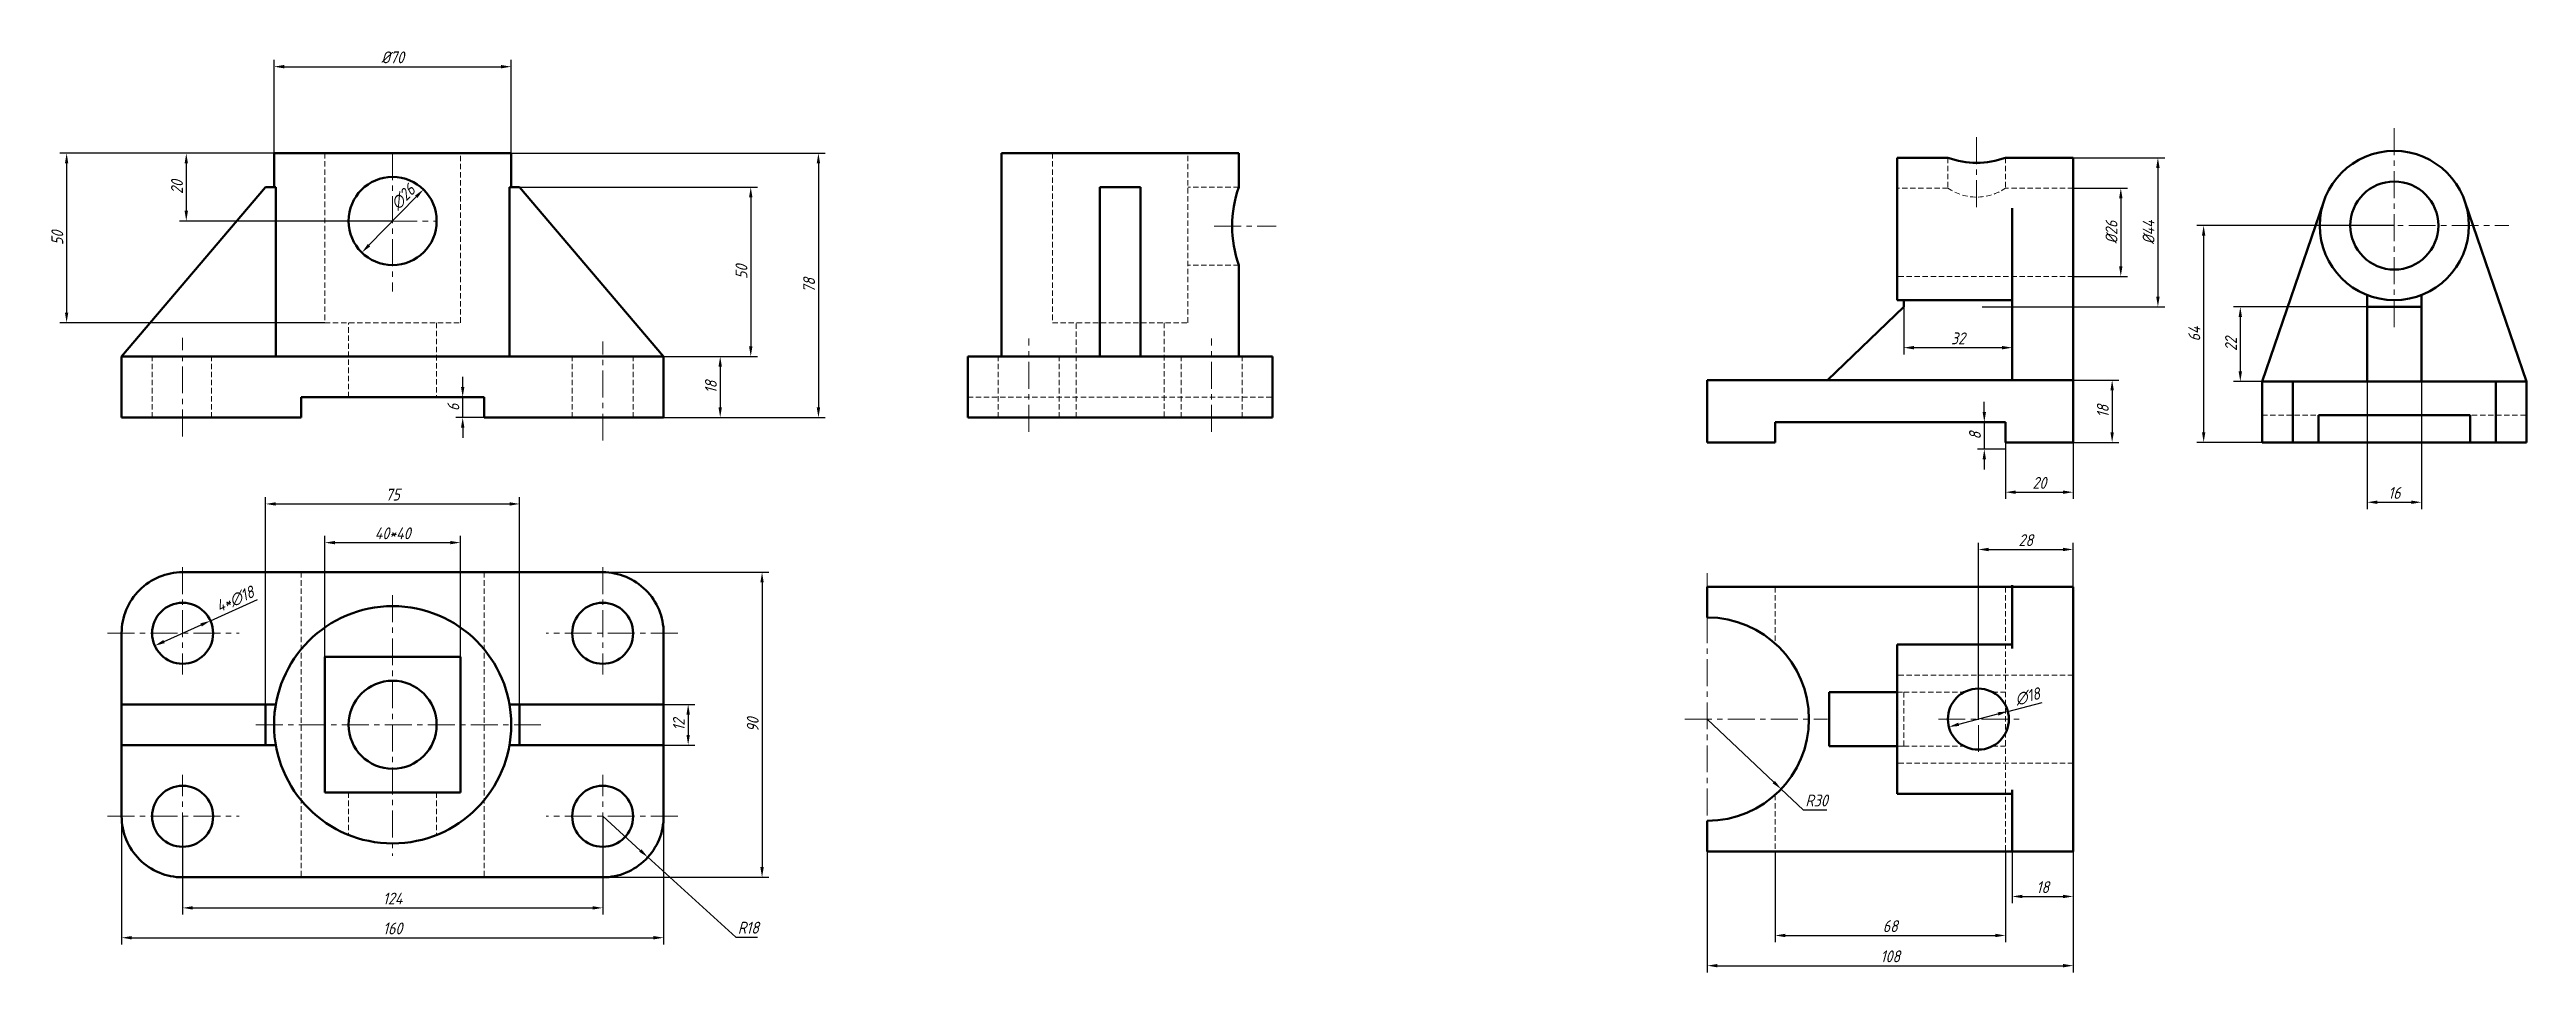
# Model space of a CAD drawing. Header units: millimetres. Extents: x 37 to 768, y 15 to 288.
import ezdxf

# ---------------------------------------------------------------- set-up
doc = ezdxf.new("R2010")
doc.units = ezdxf.units.MM
doc.header["$LTSCALE"] = 0.5
doc.linetypes.add('CENTER', pattern=[50.8, 31.75, -6.35, 6.35, -6.35])
doc.linetypes.add('HIDDEN', pattern=[9.525, 6.35, -3.175])
doc.layers.add('尺寸', color=2, linetype='Continuous')
for name, color, linetype, lineweight in [('粗实线', 7, 'Continuous', 50), ('细点画线', 1, 'CENTER', 20), ('细虚线', 2, 'HIDDEN', 20)]:
    doc.layers.add(name, color=color, linetype=linetype, lineweight=lineweight)
doc.styles.add('工程字', font='gbeitc.shx', dxfattribs={"bigfont": 'gbcbig.shx'})
doc.dimstyles.new('GB', dxfattribs={"dimtxt": 3.5, "dimasz": 3, "dimexe": 2, "dimexo": 0, "dimgap": 1, "dimtad": 1, "dimdec": 0, "dimtxsty": '工程字', "dimcen": 2.5, "dimclrd": 256, "dimclre": 256, "dimclrt": 256, "dimadec": 0, "dimazin": 0, "dimtfac": 1, "dimtdec": 0, "dimtmove": 0, "dimatfit": 3, "dimfxl": 1, "dimarcsym": 0})
doc.dimstyles.new('GB$3', dxfattribs={"dimtxt": 3.5, "dimasz": 3, "dimexe": 2, "dimexo": 0, "dimgap": 1, "dimtad": 1, "dimdec": 0, "dimtxsty": '工程字', "dimcen": 2.5, "dimclrd": 256, "dimclre": 256, "dimclrt": 256, "dimadec": 0, "dimazin": 0, "dimtfac": 1, "dimtdec": 0, "dimtmove": 0, "dimatfit": 2, "dimfxl": 1, "dimarcsym": 0})
doc.dimstyles.new('GB$4', dxfattribs={"dimtxt": 3.5, "dimasz": 3, "dimexe": 2, "dimexo": 0, "dimgap": 1, "dimtad": 1, "dimtoh": 1, "dimdec": 0, "dimtxsty": '工程字', "dimcen": 2.5, "dimclrd": 256, "dimclre": 256, "dimclrt": 256, "dimadec": 0, "dimazin": 0, "dimtfac": 1, "dimtdec": 0, "dimtmove": 0, "dimatfit": 2, "dimfxl": 1, "dimarcsym": 0})

# ---------------------------------------------------------------- blocks, each defined once
blk = doc.blocks.new('*D1')
at = {"layer": 'Defpoints', "color": 0, "ltscale": 0.5, "transparency": 16777216}
for p in [(58.36, 68.92), (218.36, 68.92), (218.36, 25.55)]:
    blk.add_point(p, dxfattribs=at)
at = {"layer": '尺寸', "lineweight": -2, "ltscale": 0.5, "transparency": 16777216}
for p, q in [((58.36, 68.92), (58.36, 23.55)), ((218.36, 68.92), (218.36, 23.55)), ((61.36, 25.55), (215.36, 25.55))]:
    blk.add_line(p, q, dxfattribs=at)
at = {"layer": '尺寸', "ltscale": 0.5, "transparency": 16777216}
for points in [[(61.36, 26.05), (61.36, 25.05), (58.36, 25.55)], [(215.36, 26.05), (215.36, 25.05), (218.36, 25.55)]]:
    blk.add_solid(points, dxfattribs=at)
at = {"layer": '尺寸', "ltscale": 0.5, "transparency": 16777216, "insert": (138.36, 28.3), "char_height": 3.5, "attachment_point": 5, "style": '工程字'}
blk.add_mtext('160', dxfattribs=at)
blk = doc.blocks.new('*D2')
at = {"layer": 'Defpoints', "color": 0, "ltscale": 0.5, "transparency": 16777216}
for p in [(200.36, 133.38), (200.36, 43.38), (247.41, 43.38)]:
    blk.add_point(p, dxfattribs=at)
at = {"layer": '尺寸', "lineweight": -2, "ltscale": 0.5, "transparency": 16777216}
for p, q in [((200.36, 133.38), (249.41, 133.38)), ((247.41, 130.38), (247.41, 46.38)), ((200.36, 43.38), (249.41, 43.38))]:
    blk.add_line(p, q, dxfattribs=at)
at = {"layer": '尺寸', "ltscale": 0.5, "transparency": 16777216}
for points in [[(246.91, 130.38), (247.91, 130.38), (247.41, 133.38)], [(246.91, 46.38), (247.91, 46.38), (247.41, 43.38)]]:
    blk.add_solid(points, dxfattribs=at)
at = {"layer": '尺寸', "ltscale": 0.5, "transparency": 16777216, "insert": (244.66, 88.38), "char_height": 3.5, "attachment_point": 5, "rotation": 90, "style": '工程字'}
blk.add_mtext('90', dxfattribs=at)
blk = doc.blocks.new('*D3')
at = {"layer": 'Defpoints', "color": 0, "ltscale": 0.5, "transparency": 16777216}
for p in [(84.57, 119.07), (68.15, 111.69)]:
    blk.add_point(p, dxfattribs=at)
at = {"layer": '尺寸', "lineweight": -2, "ltscale": 0.5, "transparency": 16777216}
for p, q in [((84.57, 119.07), (98.45, 125.31)), ((70.89, 112.92), (81.83, 117.84))]:
    blk.add_line(p, q, dxfattribs=at)
at = {"layer": '尺寸', "ltscale": 0.5, "transparency": 16777216}
for points in [[(81.63, 118.3), (82.04, 117.38), (84.57, 119.07)], [(70.68, 113.38), (71.09, 112.46), (68.15, 111.69)]]:
    blk.add_solid(points, dxfattribs=at)
at = {"layer": '尺寸', "ltscale": 0.5, "transparency": 16777216, "insert": (91.85, 125.36), "char_height": 3.5, "attachment_point": 5, "rotation": 24.20497, "style": '工程字'}
blk.add_mtext('4*∅18', dxfattribs=at)
blk = doc.blocks.new('*D4')
at = {"layer": 'Defpoints', "color": 0, "ltscale": 0.5, "transparency": 16777216}
for p in [(76.36, 61.38), (200.36, 61.38), (200.36, 34.36)]:
    blk.add_point(p, dxfattribs=at)
at = {"layer": '尺寸', "lineweight": -2, "ltscale": 0.5, "transparency": 16777216}
for p, q in [((76.36, 61.38), (76.36, 32.36)), ((200.36, 61.38), (200.36, 32.36)), ((79.36, 34.36), (197.36, 34.36))]:
    blk.add_line(p, q, dxfattribs=at)
at = {"layer": '尺寸', "ltscale": 0.5, "transparency": 16777216}
for points in [[(79.36, 34.86), (79.36, 33.86), (76.36, 34.36)], [(197.36, 34.86), (197.36, 33.86), (200.36, 34.36)]]:
    blk.add_solid(points, dxfattribs=at)
at = {"layer": '尺寸', "ltscale": 0.5, "transparency": 16777216, "insert": (138.36, 37.11), "char_height": 3.5, "attachment_point": 5, "style": '工程字'}
blk.add_mtext('124', dxfattribs=at)
blk = doc.blocks.new('*D5')
at = {"layer": 'Defpoints', "color": 0, "ltscale": 0.5, "transparency": 16777216}
for p in [(173.36, 282.54), (103.36, 252.01), (173.36, 252.01)]:
    blk.add_point(p, dxfattribs=at)
at = {"layer": '尺寸', "lineweight": -2, "ltscale": 0.5, "transparency": 16777216}
for p, q in [((103.36, 252.01), (103.36, 284.54)), ((106.36, 282.54), (170.36, 282.54)), ((173.36, 252.01), (173.36, 284.54))]:
    blk.add_line(p, q, dxfattribs=at)
at = {"layer": '尺寸', "ltscale": 0.5, "transparency": 16777216}
for points in [[(106.36, 283.04), (106.36, 282.04), (103.36, 282.54)], [(170.36, 283.04), (170.36, 282.04), (173.36, 282.54)]]:
    blk.add_solid(points, dxfattribs=at)
at = {"layer": '尺寸', "ltscale": 0.5, "transparency": 16777216, "insert": (138.36, 285.29), "char_height": 3.5, "attachment_point": 5, "style": '工程字'}
blk.add_mtext('%%C70', dxfattribs=at)
blk = doc.blocks.new('*D6')
at = {"layer": 'Defpoints', "color": 0, "ltscale": 0.5, "transparency": 16777216}
for p in [(147.44, 246.31), (129.28, 227.71)]:
    blk.add_point(p, dxfattribs=at)
at = {"layer": '尺寸', "lineweight": -2, "ltscale": 0.5, "transparency": 16777216}
blk.add_line((131.38, 229.85), (145.35, 244.17), dxfattribs=at)
at = {"layer": '尺寸', "ltscale": 0.5, "transparency": 16777216}
for points in [[(144.99, 244.52), (145.7, 243.82), (147.44, 246.31)], [(131.02, 230.2), (131.74, 229.5), (129.28, 227.71)]]:
    blk.add_solid(points, dxfattribs=at)
at = {"layer": '尺寸', "ltscale": 0.5, "transparency": 16777216, "insert": (141.42, 244.08), "char_height": 3.5, "attachment_point": 5, "rotation": 45.69721, "style": '工程字'}
blk.add_mtext('∅26', dxfattribs=at)
blk = doc.blocks.new('*D7')
at = {"layer": 'Defpoints', "color": 0, "ltscale": 0.5, "transparency": 16777216}
for p in [(158.36, 142.12), (118.36, 108.38), (158.36, 108.38)]:
    blk.add_point(p, dxfattribs=at)
at = {"layer": '尺寸', "lineweight": -2, "ltscale": 0.5, "transparency": 16777216}
for p, q in [((118.36, 108.38), (118.36, 144.12)), ((121.36, 142.12), (155.36, 142.12)), ((158.36, 108.38), (158.36, 144.12))]:
    blk.add_line(p, q, dxfattribs=at)
at = {"layer": '尺寸', "ltscale": 0.5, "transparency": 16777216}
for points in [[(121.36, 142.62), (121.36, 141.62), (118.36, 142.12)], [(155.36, 142.62), (155.36, 141.62), (158.36, 142.12)]]:
    blk.add_solid(points, dxfattribs=at)
at = {"layer": '尺寸', "ltscale": 0.5, "transparency": 16777216, "insert": (138.36, 144.87), "char_height": 3.5, "attachment_point": 5, "style": '工程字'}
blk.add_mtext('40*40', dxfattribs=at)
blk = doc.blocks.new('*D8')
at = {"layer": 'Defpoints', "color": 0, "ltscale": 0.5, "transparency": 16777216}
for p in [(200.36, 61.38), (213.69, 49.29)]:
    blk.add_point(p, dxfattribs=at)
at = {"layer": '尺寸', "lineweight": -2, "ltscale": 0.5, "transparency": 16777216}
for p, q in [((200.36, 61.38), (211.47, 51.3)), ((213.69, 49.29), (239.63, 25.76)), ((239.63, 25.76), (246.1, 25.76))]:
    blk.add_line(p, q, dxfattribs=at)
at = {"layer": '尺寸', "ltscale": 0.5, "transparency": 16777216}
blk.add_solid([(211.81, 51.67), (211.14, 50.93), (213.69, 49.29)], dxfattribs=at)
at = {"layer": '尺寸', "ltscale": 0.5, "transparency": 16777216, "insert": (243.37, 28.51), "char_height": 3.5, "attachment_point": 5, "style": '工程字'}
blk.add_mtext('R18', dxfattribs=at)
blk = doc.blocks.new('*D9')
at = {"layer": 'Defpoints', "color": 0, "ltscale": 0.5, "transparency": 16777216}
for p in [(159.04, 185.01), (165.36, 185.01), (165.36, 179.01)]:
    blk.add_point(p, dxfattribs=at)
at = {"layer": '尺寸', "lineweight": -2, "ltscale": 0.5, "transparency": 16777216}
for p, q in [((159.04, 188.01), (159.04, 191.01)), ((165.36, 185.01), (157.04, 185.01)), ((159.04, 179.01), (159.04, 185.01)), ((165.36, 179.01), (157.04, 179.01)), ((159.04, 176.01), (159.04, 173.01))]:
    blk.add_line(p, q, dxfattribs=at)
at = {"layer": '尺寸', "ltscale": 0.5, "transparency": 16777216}
for points in [[(158.54, 188.01), (159.54, 188.01), (159.04, 185.01)], [(158.54, 176.01), (159.54, 176.01), (159.04, 179.01)]]:
    blk.add_solid(points, dxfattribs=at)
at = {"layer": '尺寸', "ltscale": 0.5, "transparency": 16777216, "insert": (156.29, 182.01), "char_height": 3.5, "attachment_point": 5, "rotation": 90, "style": '工程字'}
blk.add_mtext('6', dxfattribs=at)
blk = doc.blocks.new('*D10')
at = {"layer": 'Defpoints', "color": 0, "ltscale": 0.5, "transparency": 16777216}
for p in [(175.86, 153.53), (100.86, 88.38), (175.86, 88.38)]:
    blk.add_point(p, dxfattribs=at)
at = {"layer": '尺寸', "lineweight": -2, "ltscale": 0.5, "transparency": 16777216}
for p, q in [((100.86, 88.38), (100.86, 155.53)), ((175.86, 88.38), (175.86, 155.53)), ((103.86, 153.53), (172.86, 153.53))]:
    blk.add_line(p, q, dxfattribs=at)
at = {"layer": '尺寸', "ltscale": 0.5, "transparency": 16777216}
for points in [[(103.86, 154.03), (103.86, 153.03), (100.86, 153.53)], [(172.86, 154.03), (172.86, 153.03), (175.86, 153.53)]]:
    blk.add_solid(points, dxfattribs=at)
at = {"layer": '尺寸', "ltscale": 0.5, "transparency": 16777216, "insert": (138.36, 156.28), "char_height": 3.5, "attachment_point": 5, "style": '工程字'}
blk.add_mtext('75', dxfattribs=at)
blk = doc.blocks.new('*D11')
at = {"layer": 'Defpoints', "color": 0, "ltscale": 0.5, "transparency": 16777216}
for p in [(209.36, 197.01), (209.36, 179.01), (235.05, 179.01)]:
    blk.add_point(p, dxfattribs=at)
at = {"layer": '尺寸', "lineweight": -2, "ltscale": 0.5, "transparency": 16777216}
for p, q in [((209.36, 197.01), (237.05, 197.01)), ((235.05, 194.01), (235.05, 182.01)), ((209.36, 179.01), (237.05, 179.01))]:
    blk.add_line(p, q, dxfattribs=at)
at = {"layer": '尺寸', "ltscale": 0.5, "transparency": 16777216}
for points in [[(234.55, 194.01), (235.55, 194.01), (235.05, 197.01)], [(234.55, 182.01), (235.55, 182.01), (235.05, 179.01)]]:
    blk.add_solid(points, dxfattribs=at)
at = {"layer": '尺寸', "ltscale": 0.5, "transparency": 16777216, "insert": (232.3, 188.01), "char_height": 3.5, "attachment_point": 5, "rotation": 90, "style": '工程字'}
blk.add_mtext('18', dxfattribs=at)
blk = doc.blocks.new('*D12')
at = {"layer": 'Defpoints', "color": 0, "ltscale": 0.5, "transparency": 16777216}
for p in [(218.36, 94.38), (218.36, 82.38), (225.6, 82.38)]:
    blk.add_point(p, dxfattribs=at)
at = {"layer": '尺寸', "lineweight": -2, "ltscale": 0.5, "transparency": 16777216}
for p, q in [((218.36, 94.38), (227.6, 94.38)), ((225.6, 91.38), (225.6, 85.38)), ((218.36, 82.38), (227.6, 82.38))]:
    blk.add_line(p, q, dxfattribs=at)
at = {"layer": '尺寸', "ltscale": 0.5, "transparency": 16777216}
for points in [[(225.1, 91.38), (226.1, 91.38), (225.6, 94.38)], [(225.1, 85.38), (226.1, 85.38), (225.6, 82.38)]]:
    blk.add_solid(points, dxfattribs=at)
at = {"layer": '尺寸', "ltscale": 0.5, "transparency": 16777216, "insert": (222.85, 88.38), "char_height": 3.5, "attachment_point": 5, "rotation": 90, "style": '工程字'}
blk.add_mtext('12', dxfattribs=at)
blk = doc.blocks.new('*D13')
at = {"layer": 'Defpoints', "color": 0, "ltscale": 0.5, "transparency": 16777216}
for p in [(173.1, 247.01), (218.36, 197.01), (244.07, 197.01)]:
    blk.add_point(p, dxfattribs=at)
at = {"layer": '尺寸', "lineweight": -2, "ltscale": 0.5, "transparency": 16777216}
for p, q in [((173.1, 247.01), (246.07, 247.01)), ((244.07, 244.01), (244.07, 200.01)), ((218.36, 197.01), (246.07, 197.01))]:
    blk.add_line(p, q, dxfattribs=at)
at = {"layer": '尺寸', "ltscale": 0.5, "transparency": 16777216}
for points in [[(243.57, 244.01), (244.57, 244.01), (244.07, 247.01)], [(243.57, 200.01), (244.57, 200.01), (244.07, 197.01)]]:
    blk.add_solid(points, dxfattribs=at)
at = {"layer": '尺寸', "ltscale": 0.5, "transparency": 16777216, "insert": (241.32, 222.01), "char_height": 3.5, "attachment_point": 5, "rotation": 90, "style": '工程字'}
blk.add_mtext('50', dxfattribs=at)
blk = doc.blocks.new('*D14')
at = {"layer": 'Defpoints', "color": 0, "ltscale": 0.5, "transparency": 16777216}
for p in [(165.28, 257.01), (171.99, 179.01), (264.05, 179.01)]:
    blk.add_point(p, dxfattribs=at)
at = {"layer": '尺寸', "lineweight": -2, "ltscale": 0.5, "transparency": 16777216}
for p, q in [((165.28, 257.01), (266.05, 257.01)), ((264.05, 254.01), (264.05, 182.01)), ((171.99, 179.01), (266.05, 179.01))]:
    blk.add_line(p, q, dxfattribs=at)
at = {"layer": '尺寸', "ltscale": 0.5, "transparency": 16777216}
for points in [[(263.55, 254.01), (264.55, 254.01), (264.05, 257.01)], [(263.55, 182.01), (264.55, 182.01), (264.05, 179.01)]]:
    blk.add_solid(points, dxfattribs=at)
at = {"layer": '尺寸', "ltscale": 0.5, "transparency": 16777216, "insert": (261.3, 218.01), "char_height": 3.5, "attachment_point": 5, "rotation": 90, "style": '工程字'}
blk.add_mtext('78', dxfattribs=at)
blk = doc.blocks.new('*D15')
at = {"layer": 'Defpoints', "color": 0, "ltscale": 0.5, "transparency": 16777216}
for p in [(118.36, 257.01), (42.13, 207.01), (118.36, 207.01)]:
    blk.add_point(p, dxfattribs=at)
at = {"layer": '尺寸', "lineweight": -2, "ltscale": 0.5, "transparency": 16777216}
for p, q in [((118.36, 257.01), (40.13, 257.01)), ((42.13, 254.01), (42.13, 210.01)), ((118.36, 207.01), (40.13, 207.01))]:
    blk.add_line(p, q, dxfattribs=at)
at = {"layer": '尺寸', "ltscale": 0.5, "transparency": 16777216}
for points in [[(41.63, 254.01), (42.63, 254.01), (42.13, 257.01)], [(41.63, 210.01), (42.63, 210.01), (42.13, 207.01)]]:
    blk.add_solid(points, dxfattribs=at)
at = {"layer": '尺寸', "ltscale": 0.5, "transparency": 16777216, "insert": (39.38, 232.01), "char_height": 3.5, "attachment_point": 5, "rotation": 90, "style": '工程字'}
blk.add_mtext('50', dxfattribs=at)
blk = doc.blocks.new('*D16')
at = {"layer": 'Defpoints', "color": 0, "ltscale": 0.5, "transparency": 16777216}
for p in [(138.36, 257.01), (77.45, 237.01), (138.36, 237.01)]:
    blk.add_point(p, dxfattribs=at)
at = {"layer": '尺寸', "lineweight": -2, "ltscale": 0.5, "transparency": 16777216}
for p, q in [((138.36, 257.01), (75.45, 257.01)), ((77.45, 254.01), (77.45, 240.01)), ((138.36, 237.01), (75.45, 237.01))]:
    blk.add_line(p, q, dxfattribs=at)
at = {"layer": '尺寸', "ltscale": 0.5, "transparency": 16777216}
for points in [[(76.95, 254.01), (77.95, 254.01), (77.45, 257.01)], [(76.95, 240.01), (77.95, 240.01), (77.45, 237.01)]]:
    blk.add_solid(points, dxfattribs=at)
at = {"layer": '尺寸', "ltscale": 0.5, "transparency": 16777216, "insert": (74.7, 247.01), "char_height": 3.5, "attachment_point": 5, "rotation": 90, "style": '工程字'}
blk.add_mtext('20', dxfattribs=at)
blk = doc.blocks.new('*D17')
at = {"layer": 'Defpoints', "color": 0, "ltscale": 0.5, "transparency": 16777216}
for p in [(526.43, 51.04), (634.43, 51.04), (634.43, 17.31)]:
    blk.add_point(p, dxfattribs=at)
at = {"layer": '尺寸', "lineweight": -2, "ltscale": 0.5, "transparency": 16777216}
for p, q in [((526.43, 51.04), (526.43, 15.31)), ((634.43, 51.04), (634.43, 15.31)), ((529.43, 17.31), (631.43, 17.31))]:
    blk.add_line(p, q, dxfattribs=at)
at = {"layer": '尺寸', "ltscale": 0.5, "transparency": 16777216}
for points in [[(529.43, 17.81), (529.43, 16.81), (526.43, 17.31)], [(631.43, 17.81), (631.43, 16.81), (634.43, 17.31)]]:
    blk.add_solid(points, dxfattribs=at)
at = {"layer": '尺寸', "ltscale": 0.5, "transparency": 16777216, "insert": (580.43, 20.06), "char_height": 3.5, "attachment_point": 5, "style": '工程字'}
blk.add_mtext('108', dxfattribs=at)
blk = doc.blocks.new('*D18')
at = {"layer": 'Defpoints', "color": 0, "ltscale": 0.5, "transparency": 16777216}
for p in [(546.43, 51.04), (614.43, 51.04), (614.43, 26.22)]:
    blk.add_point(p, dxfattribs=at)
at = {"layer": '尺寸', "lineweight": -2, "ltscale": 0.5, "transparency": 16777216}
for p, q in [((546.43, 51.04), (546.43, 24.22)), ((614.43, 51.04), (614.43, 24.22)), ((549.43, 26.22), (611.43, 26.22))]:
    blk.add_line(p, q, dxfattribs=at)
at = {"layer": '尺寸', "ltscale": 0.5, "transparency": 16777216}
for points in [[(549.43, 26.72), (549.43, 25.72), (546.43, 26.22)], [(611.43, 26.72), (611.43, 25.72), (614.43, 26.22)]]:
    blk.add_solid(points, dxfattribs=at)
at = {"layer": '尺寸', "ltscale": 0.5, "transparency": 16777216, "insert": (580.43, 28.97), "char_height": 3.5, "attachment_point": 5, "style": '工程字'}
blk.add_mtext('68', dxfattribs=at)
blk = doc.blocks.new('*D19')
at = {"layer": 'Defpoints', "color": 0, "ltscale": 0.5, "transparency": 16777216}
for p in [(616.43, 51.04), (634.43, 51.04), (634.43, 37.72)]:
    blk.add_point(p, dxfattribs=at)
at = {"layer": '尺寸', "lineweight": -2, "ltscale": 0.5, "transparency": 16777216}
for p, q in [((616.43, 51.04), (616.43, 35.72)), ((634.43, 51.04), (634.43, 35.72)), ((619.43, 37.72), (631.43, 37.72))]:
    blk.add_line(p, q, dxfattribs=at)
at = {"layer": '尺寸', "ltscale": 0.5, "transparency": 16777216}
for points in [[(619.43, 38.22), (619.43, 37.22), (616.43, 37.72)], [(631.43, 38.22), (631.43, 37.22), (634.43, 37.72)]]:
    blk.add_solid(points, dxfattribs=at)
at = {"layer": '尺寸', "ltscale": 0.5, "transparency": 16777216, "insert": (625.43, 40.47), "char_height": 3.5, "attachment_point": 5, "style": '工程字'}
blk.add_mtext('18', dxfattribs=at)
blk = doc.blocks.new('*D20')
at = {"layer": 'Defpoints', "color": 0, "ltscale": 0.5, "transparency": 16777216}
for p in [(614.43, 171.68), (634.43, 171.68), (634.43, 157)]:
    blk.add_point(p, dxfattribs=at)
at = {"layer": '尺寸', "lineweight": -2, "ltscale": 0.5, "transparency": 16777216}
for p, q in [((614.43, 171.68), (614.43, 155)), ((634.43, 171.68), (634.43, 155)), ((617.43, 157), (631.43, 157))]:
    blk.add_line(p, q, dxfattribs=at)
at = {"layer": '尺寸', "ltscale": 0.5, "transparency": 16777216}
for points in [[(617.43, 157.5), (617.43, 156.5), (614.43, 157)], [(631.43, 157.5), (631.43, 156.5), (634.43, 157)]]:
    blk.add_solid(points, dxfattribs=at)
at = {"layer": '尺寸', "ltscale": 0.5, "transparency": 16777216, "insert": (624.43, 159.75), "char_height": 3.5, "attachment_point": 5, "style": '工程字'}
blk.add_mtext('20', dxfattribs=at)
blk = doc.blocks.new('*D21')
at = {"layer": 'Defpoints', "color": 0, "ltscale": 0.5, "transparency": 16777216}
for p in [(634.43, 190.07), (634.43, 171.68), (645.92, 171.68)]:
    blk.add_point(p, dxfattribs=at)
at = {"layer": '尺寸', "lineweight": -2, "ltscale": 0.5, "transparency": 16777216}
for p, q in [((634.43, 190.07), (647.92, 190.07)), ((645.92, 187.07), (645.92, 174.68)), ((634.43, 171.68), (647.92, 171.68))]:
    blk.add_line(p, q, dxfattribs=at)
at = {"layer": '尺寸', "ltscale": 0.5, "transparency": 16777216}
for points in [[(645.42, 187.07), (646.42, 187.07), (645.92, 190.07)], [(645.42, 174.68), (646.42, 174.68), (645.92, 171.68)]]:
    blk.add_solid(points, dxfattribs=at)
at = {"layer": '尺寸', "ltscale": 0.5, "transparency": 16777216, "insert": (643.17, 180.88), "char_height": 3.5, "attachment_point": 5, "rotation": 90, "style": '工程字'}
blk.add_mtext('18', dxfattribs=at)
blk = doc.blocks.new('*D22')
at = {"layer": 'Defpoints', "color": 0, "ltscale": 0.5, "transparency": 16777216}
for p in [(614.43, 177.68), (608.19, 169.68), (614.43, 169.68)]:
    blk.add_point(p, dxfattribs=at)
at = {"layer": '尺寸', "lineweight": -2, "ltscale": 0.5, "transparency": 16777216}
for p, q in [((608.19, 180.68), (608.19, 183.68)), ((614.43, 177.68), (606.19, 177.68)), ((608.19, 177.68), (608.19, 169.68)), ((614.43, 169.68), (606.19, 169.68)), ((608.19, 166.68), (608.19, 163.68))]:
    blk.add_line(p, q, dxfattribs=at)
at = {"layer": '尺寸', "ltscale": 0.5, "transparency": 16777216}
for points in [[(607.69, 180.68), (608.69, 180.68), (608.19, 177.68)], [(607.69, 166.68), (608.69, 166.68), (608.19, 169.68)]]:
    blk.add_solid(points, dxfattribs=at)
at = {"layer": '尺寸', "ltscale": 0.5, "transparency": 16777216, "insert": (605.44, 173.68), "char_height": 3.5, "attachment_point": 5, "rotation": 90, "style": '工程字'}
blk.add_mtext('8', dxfattribs=at)
blk = doc.blocks.new('*D24')
at = {"layer": 'Defpoints', "color": 0, "ltscale": 0.5, "transparency": 16777216}
for p in [(729.22, 235.68), (672.94, 171.68), (729.22, 171.68)]:
    blk.add_point(p, dxfattribs=at)
at = {"layer": '尺寸', "lineweight": -2, "ltscale": 0.5, "transparency": 16777216}
for p, q in [((729.22, 235.68), (670.94, 235.68)), ((672.94, 232.68), (672.94, 174.68)), ((729.22, 171.68), (670.94, 171.68))]:
    blk.add_line(p, q, dxfattribs=at)
at = {"layer": '尺寸', "ltscale": 0.5, "transparency": 16777216}
for points in [[(672.44, 232.68), (673.44, 232.68), (672.94, 235.68)], [(672.44, 174.68), (673.44, 174.68), (672.94, 171.68)]]:
    blk.add_solid(points, dxfattribs=at)
at = {"layer": '尺寸', "ltscale": 0.5, "transparency": 16777216, "insert": (670.19, 203.68), "char_height": 3.5, "attachment_point": 5, "rotation": 90, "style": '工程字'}
blk.add_mtext('64', dxfattribs=at)
blk = doc.blocks.new('*D25')
at = {"layer": 'Defpoints', "color": 0, "ltscale": 0.5, "transparency": 16777216}
for p in [(624.43, 255.68), (607.54, 211.68), (659.43, 211.68)]:
    blk.add_point(p, dxfattribs=at)
at = {"layer": '尺寸', "lineweight": -2, "ltscale": 0.5, "transparency": 16777216}
for p, q in [((624.43, 255.68), (661.43, 255.68)), ((659.43, 252.68), (659.43, 214.68)), ((607.54, 211.68), (661.43, 211.68))]:
    blk.add_line(p, q, dxfattribs=at)
at = {"layer": '尺寸', "ltscale": 0.5, "transparency": 16777216}
for points in [[(658.93, 252.68), (659.93, 252.68), (659.43, 255.68)], [(658.93, 214.68), (659.93, 214.68), (659.43, 211.68)]]:
    blk.add_solid(points, dxfattribs=at)
at = {"layer": '尺寸', "ltscale": 0.5, "transparency": 16777216, "insert": (656.68, 233.68), "char_height": 3.5, "attachment_point": 5, "rotation": 90, "style": '工程字'}
blk.add_mtext('%%C44', dxfattribs=at)
blk = doc.blocks.new('*D26')
at = {"layer": 'Defpoints', "color": 0, "ltscale": 0.5, "transparency": 16777216}
for p in [(597.72, 87.75), (615.13, 92.34)]:
    blk.add_point(p, dxfattribs=at)
at = {"layer": '尺寸', "lineweight": -2, "ltscale": 0.5, "transparency": 16777216}
for p, q in [((600.63, 88.52), (612.23, 91.57)), ((615.13, 92.34), (625.25, 95))]:
    blk.add_line(p, q, dxfattribs=at)
at = {"layer": '尺寸', "ltscale": 0.5, "transparency": 16777216}
for points in [[(600.5, 89), (600.75, 88.03), (597.72, 87.75)], [(612.1, 92.06), (612.36, 91.09), (615.13, 92.34)]]:
    blk.add_solid(points, dxfattribs=at)
at = {"layer": '尺寸', "ltscale": 0.5, "transparency": 16777216, "insert": (620.94, 96.71), "char_height": 3.5, "attachment_point": 5, "rotation": 14.7572, "style": '工程字'}
blk.add_mtext('∅18', dxfattribs=at)
blk = doc.blocks.new('*D27')
at = {"layer": 'Defpoints', "color": 0, "ltscale": 0.5, "transparency": 16777216}
for p in [(634.43, 246.68), (634.43, 220.68), (648.48, 220.68)]:
    blk.add_point(p, dxfattribs=at)
at = {"layer": '尺寸', "lineweight": -2, "ltscale": 0.5, "transparency": 16777216}
for p, q in [((634.43, 246.68), (650.48, 246.68)), ((648.48, 243.68), (648.48, 223.68)), ((634.43, 220.68), (650.48, 220.68))]:
    blk.add_line(p, q, dxfattribs=at)
at = {"layer": '尺寸', "ltscale": 0.5, "transparency": 16777216}
for points in [[(647.98, 243.68), (648.98, 243.68), (648.48, 246.68)], [(647.98, 223.68), (648.98, 223.68), (648.48, 220.68)]]:
    blk.add_solid(points, dxfattribs=at)
at = {"layer": '尺寸', "ltscale": 0.5, "transparency": 16777216, "insert": (645.73, 233.68), "char_height": 3.5, "attachment_point": 5, "rotation": 90, "style": '工程字'}
blk.add_mtext('%%C26', dxfattribs=at)
blk = doc.blocks.new('*D30')
at = {"layer": 'Defpoints', "color": 0, "ltscale": 0.5, "transparency": 16777216}
for p in [(526.43, 90.04), (548.21, 69.42)]:
    blk.add_point(p, dxfattribs=at)
at = {"layer": '尺寸', "lineweight": -2, "ltscale": 0.5, "transparency": 16777216}
for p, q in [((526.43, 90.04), (546.03, 71.48)), ((548.21, 69.42), (554.68, 63.29)), ((554.68, 63.29), (561.66, 63.29))]:
    blk.add_line(p, q, dxfattribs=at)
at = {"layer": '尺寸', "ltscale": 0.5, "transparency": 16777216}
blk.add_solid([(546.38, 71.84), (545.69, 71.12), (548.21, 69.42)], dxfattribs=at)
at = {"layer": '尺寸', "ltscale": 0.5, "transparency": 16777216, "insert": (558.67, 66.04), "char_height": 3.5, "attachment_point": 5, "style": '工程字'}
blk.add_mtext('R30', dxfattribs=at)
blk = doc.blocks.new('*D33')
at = {"layer": 'Defpoints', "color": 0, "ltscale": 0.5, "transparency": 16777216}
for p in [(584.43, 211.68), (616.43, 211.68), (616.43, 199.64)]:
    blk.add_point(p, dxfattribs=at)
at = {"layer": '尺寸', "lineweight": -2, "ltscale": 0.5, "transparency": 16777216}
for p, q in [((584.43, 211.68), (584.43, 197.64)), ((616.43, 211.68), (616.43, 197.64)), ((587.43, 199.64), (613.43, 199.64))]:
    blk.add_line(p, q, dxfattribs=at)
at = {"layer": '尺寸', "ltscale": 0.5, "transparency": 16777216}
for points in [[(587.43, 200.14), (587.43, 199.14), (584.43, 199.64)], [(613.43, 200.14), (613.43, 199.14), (616.43, 199.64)]]:
    blk.add_solid(points, dxfattribs=at)
at = {"layer": '尺寸', "ltscale": 0.5, "transparency": 16777216, "insert": (600.43, 202.39), "char_height": 3.5, "attachment_point": 5, "style": '工程字'}
blk.add_mtext('32', dxfattribs=at)
blk = doc.blocks.new('*D35')
at = {"layer": 'Defpoints', "color": 0, "ltscale": 0.5, "transparency": 16777216}
for p in [(721.22, 211.68), (683.76, 189.68), (721.22, 189.68)]:
    blk.add_point(p, dxfattribs=at)
at = {"layer": '尺寸', "lineweight": -2, "ltscale": 0.5, "transparency": 16777216}
for p, q in [((721.22, 211.68), (681.76, 211.68)), ((683.76, 208.68), (683.76, 192.68)), ((721.22, 189.68), (681.76, 189.68))]:
    blk.add_line(p, q, dxfattribs=at)
at = {"layer": '尺寸', "ltscale": 0.5, "transparency": 16777216}
for points in [[(683.26, 208.68), (684.26, 208.68), (683.76, 211.68)], [(683.26, 192.68), (684.26, 192.68), (683.76, 189.68)]]:
    blk.add_solid(points, dxfattribs=at)
at = {"layer": '尺寸', "ltscale": 0.5, "transparency": 16777216, "insert": (681.01, 200.68), "char_height": 3.5, "attachment_point": 5, "rotation": 90, "style": '工程字'}
blk.add_mtext('22', dxfattribs=at)
blk = doc.blocks.new('*D36')
at = {"layer": 'Defpoints', "color": 0, "ltscale": 0.5, "transparency": 16777216}
for p in [(634.43, 140.1), (606.43, 90.04), (634.43, 90.04)]:
    blk.add_point(p, dxfattribs=at)
at = {"layer": '尺寸', "lineweight": -2, "ltscale": 0.5, "transparency": 16777216}
for p, q in [((606.43, 90.04), (606.43, 142.1)), ((609.43, 140.1), (631.43, 140.1)), ((634.43, 90.04), (634.43, 142.1))]:
    blk.add_line(p, q, dxfattribs=at)
at = {"layer": '尺寸', "ltscale": 0.5, "transparency": 16777216}
for points in [[(609.43, 140.6), (609.43, 139.6), (606.43, 140.1)], [(631.43, 140.6), (631.43, 139.6), (634.43, 140.1)]]:
    blk.add_solid(points, dxfattribs=at)
at = {"layer": '尺寸', "ltscale": 0.5, "transparency": 16777216, "insert": (620.43, 142.85), "char_height": 3.5, "attachment_point": 5, "style": '工程字'}
blk.add_mtext('28', dxfattribs=at)
blk = doc.blocks.new('*D37')
at = {"layer": 'Defpoints', "color": 0, "ltscale": 0.5, "transparency": 16777216}
for p in [(721.22, 189.68), (737.22, 189.68), (737.22, 154.03)]:
    blk.add_point(p, dxfattribs=at)
at = {"layer": '尺寸', "lineweight": -2, "ltscale": 0.5, "transparency": 16777216}
for p, q in [((721.22, 189.68), (721.22, 152.03)), ((737.22, 189.68), (737.22, 152.03)), ((724.22, 154.03), (734.22, 154.03))]:
    blk.add_line(p, q, dxfattribs=at)
at = {"layer": '尺寸', "ltscale": 0.5, "transparency": 16777216}
for points in [[(724.22, 154.53), (724.22, 153.53), (721.22, 154.03)], [(734.22, 154.53), (734.22, 153.53), (737.22, 154.03)]]:
    blk.add_solid(points, dxfattribs=at)
at = {"layer": '尺寸', "ltscale": 0.5, "transparency": 16777216, "insert": (729.22, 156.78), "char_height": 3.5, "attachment_point": 5, "style": '工程字'}
blk.add_mtext('16', dxfattribs=at)

msp = doc.modelspace()

# ---------------------------------------------------------------- linework, layer by layer
at = {"layer": '粗实线', "ltscale": 0.5}
for p, q in [((173.36, 257.01), (103.36, 257.01)), ((103.36, 257.01), (103.36, 247.01)), ((173.36, 247.01), (173.36, 257.01)), ((318.12, 197.01), (318.12, 257.01)), ((318.12, 257.01), (388.12, 257.01)), ((388.12, 257.01), (388.12, 247.01)), ((582.43, 255.68), (582.43, 213.68)), ((597.43, 255.68), (582.43, 255.68)), ((634.43, 255.68), (614.43, 255.68)), ((634.43, 190.07), (634.43, 255.68)), ((100.86, 247.01), (58.36, 197.01)), ((103.36, 247.01), (100.86, 247.01)), ((103.88, 247.01), (103.36, 247.01)), ((103.88, 197.01), (103.88, 247.01)), ((172.84, 197.01), (172.84, 247.01)), ((172.84, 247.01), (173.36, 247.01)), ((173.36, 247.01), (175.86, 247.01)), ((175.86, 247.01), (218.36, 197.01)), ((359.12, 247.01), (347.12, 247.01)), ((347.12, 247.01), (347.12, 197.01)), ((359.12, 197.01), (359.12, 247.01)), ((708.41, 242.81), (690.22, 189.68)), ((750.04, 242.81), (768.22, 189.68)), ((616.43, 211.68), (616.43, 240.81)), ((388.12, 224.01), (388.12, 197.01)), ((616.43, 213.68), (582.43, 213.68)), ((584.43, 211.68), (584.43, 213.68)), ((721.22, 211.68), (721.22, 215.19)), ((737.22, 211.68), (737.22, 215.19)), ((561.92, 190.07), (584.43, 211.68)), ((616.43, 211.68), (616.43, 190.07)), ((737.22, 211.68), (721.22, 211.68)), ((721.22, 211.68), (721.22, 189.68)), ((737.22, 189.68), (737.22, 211.68)), ((218.36, 197.01), (58.36, 197.01)), ((58.36, 197.01), (58.36, 179.01)), ((218.36, 179.01), (218.36, 197.01)), ((308.12, 179.01), (308.12, 197.01)), ((308.12, 197.01), (398.12, 197.01)), ((398.12, 197.01), (398.12, 179.01)), ((165.36, 185.01), (111.36, 185.01)), ((111.36, 185.01), (111.36, 179.01)), ((165.36, 179.01), (165.36, 185.01)), ((634.43, 190.07), (526.43, 190.07)), ((526.43, 190.07), (526.43, 171.68)), ((634.43, 171.68), (634.43, 190.07)), ((768.22, 189.68), (690.22, 189.68)), ((690.22, 189.68), (690.22, 171.68)), ((699.22, 171.68), (699.22, 189.68)), ((759.22, 171.68), (759.22, 189.68)), ((768.22, 171.68), (768.22, 189.68)), ((58.36, 179.01), (111.36, 179.01)), ((165.36, 179.01), (218.36, 179.01)), ((308.12, 179.01), (398.12, 179.01)), ((614.43, 177.68), (546.43, 177.68)), ((546.43, 177.68), (546.43, 171.68)), ((614.43, 171.68), (614.43, 177.68)), ((706.86, 171.68), (706.86, 179.68)), ((706.86, 179.68), (751.58, 179.68)), ((751.58, 171.68), (751.58, 179.68)), ((526.43, 171.68), (546.43, 171.68)), ((634.43, 171.68), (614.43, 171.68)), ((690.22, 171.68), (768.22, 171.68)), ((526.43, 129.04), (634.43, 129.04)), ((526.43, 120.04), (526.43, 129.04)), ((616.43, 110.86), (616.43, 129.58)), ((634.43, 129.04), (634.43, 51.04)), ((582.43, 112.04), (616.43, 112.04)), ((582.43, 112.04), (582.43, 68.04)), ((118.36, 68.38), (118.36, 108.38)), ((138.36, 108.38), (158.36, 108.38)), ((158.36, 108.38), (158.36, 68.38)), ((582.43, 98.04), (562.43, 98.04)), ((562.43, 98.04), (562.43, 82.04)), ((58.36, 94.38), (103.88, 94.38)), ((100.86, 82.38), (100.86, 94.38)), ((218.36, 94.38), (172.84, 94.38)), ((175.86, 82.38), (175.86, 94.38)), ((58.36, 82.38), (103.88, 82.38)), ((218.36, 82.38), (172.84, 82.38)), ((562.43, 82.04), (582.43, 82.04)), ((158.36, 68.38), (118.36, 68.38)), ((582.43, 68.04), (616.43, 68.04)), ((616.43, 51.04), (616.43, 69.23)), ((526.43, 51.04), (526.43, 60.04)), ((634.43, 51.04), (526.43, 51.04))]:
    msp.add_line(p, q, dxfattribs=at)
msp.add_lwpolyline([(58.36, 61.38), (58.36, 115.38, -0.414214), (76.36, 133.38), (200.36, 133.38, -0.414214), (218.36, 115.38), (218.36, 61.38, -0.414214), (200.36, 43.38), (76.36, 43.38, -0.414214)], format="xyb", close=True, dxfattribs=at)
msp.add_lwpolyline([(138.36, 108.38), (118.36, 108.38), (118.36, 108.38), (138.36, 108.38)], close=True, dxfattribs=at)
for centre, radius in [((729.22, 235.68), 22), ((138.36, 237.01), 13), ((729.22, 235.68), 13), ((76.36, 115.38), 9), ((200.36, 115.38), 9), ((138.36, 88.38), 35), ((138.36, 88.38), 13), ((606.43, 90.04), 9), ((76.36, 61.38), 9), ((200.36, 61.38), 9)]:
    msp.add_circle(centre, radius, dxfattribs=at)
for centre, radius, start, end in [((605.93, 278.71), 24.54, 249.73798, 290.26202), ((421.18, 235.51), 35, 160.81791, 199.18209), ((526.43, 90.04), 30, 270, 90)]:
    msp.add_arc(centre, radius, start, end, dxfattribs=at)
at = {"layer": '细点画线', "ltscale": 0.5}
for p, q in [((729.22, 264.4), (729.22, 204.43)), ((138.36, 257.01), (138.36, 216.17)), ((605.93, 261.74), (605.93, 239.69)), ((112.3, 237.01), (151.36, 237.01)), ((380.85, 235.51), (399.16, 235.51)), ((695.36, 235.68), (763.02, 235.68)), ((76.36, 173.48), (76.36, 202.52)), ((200.36, 172.22), (200.36, 201.47)), ((326.12, 174.84), (326.12, 202.31)), ((380.12, 174.84), (380.12, 202.31)), ((76.36, 134.85), (76.36, 103.19)), ((200.36, 134.85), (200.36, 103.19)), ((526.43, 133.09), (526.43, 42.98)), ((138.36, 126.58), (138.36, 49.74)), ((54.22, 115.38), (93.02, 115.38)), ((222.5, 115.38), (183.71, 115.38)), ((606.43, 101), (606.43, 79.1)), ((97.99, 88.38), (183.04, 88.38)), ((519.79, 90.04), (561.92, 90.04)), ((594.64, 90.04), (619.76, 90.04)), ((76.36, 41.91), (76.36, 73.57)), ((200.36, 41.91), (200.36, 73.57)), ((54.22, 61.38), (93.02, 61.38)), ((222.5, 61.38), (183.71, 61.38))]:
    msp.add_line(p, q, dxfattribs=at)
at = {"layer": '细虚线', "ltscale": 0.5}
for p, q in [((118.36, 257.01), (118.36, 207.01)), ((158.36, 207.01), (158.36, 257.01)), ((333.12, 257.01), (333.12, 207.01)), ((373.12, 207.01), (373.12, 257.01)), ((597.43, 255.68), (597.43, 246.68)), ((614.43, 255.68), (614.43, 246.68)), ((388.12, 247.01), (373.12, 247.01)), ((597.43, 246.68), (582.43, 246.68)), ((634.43, 246.68), (614.43, 246.68)), ((388.12, 224.01), (373.12, 224.01)), ((634.43, 220.68), (582.43, 220.68)), ((118.36, 207.01), (158.36, 207.01)), ((125.36, 185.01), (125.36, 207.01)), ((151.36, 207.01), (151.36, 185.01)), ((333.12, 207.01), (373.12, 207.01)), ((340.12, 179.01), (340.12, 207.01)), ((366.12, 207.01), (366.12, 179.01)), ((67.36, 179.01), (67.36, 197.01)), ((84.86, 179.01), (84.86, 197.01)), ((191.36, 179.01), (191.36, 197.01)), ((209.36, 179.01), (209.36, 197.01)), ((317.12, 179.01), (317.12, 197.01)), ((335.12, 179.01), (335.12, 197.01)), ((371.12, 179.01), (371.12, 197.01)), ((389.12, 179.01), (389.12, 197.01)), ((308.12, 185.01), (398.12, 185.01)), ((690.22, 179.68), (768.22, 179.68)), ((111.36, 133.38), (111.36, 43.38)), ((165.36, 133.38), (165.36, 43.38)), ((546.43, 129.04), (546.43, 112.4)), ((614.43, 129.04), (614.43, 51.04)), ((634.43, 103.04), (582.43, 103.04)), ((582.43, 98.04), (584.43, 98.04)), ((584.43, 98.04), (584.43, 82.04)), ((584.43, 98.04), (602.3, 98.04)), ((610.55, 98.04), (614.43, 98.04)), ((584.43, 82.04), (582.43, 82.04)), ((584.43, 82.04), (602.3, 82.04)), ((610.55, 82.04), (614.43, 82.04)), ((634.43, 77.04), (582.43, 77.04)), ((125.36, 68.38), (125.36, 55.88)), ((151.36, 68.38), (151.36, 55.88)), ((546.43, 67.68), (546.43, 51.04))]:
    msp.add_line(p, q, dxfattribs=at)
msp.add_arc((605.93, 259.06), 15.01, 235.51104, 304.48896, dxfattribs=at)

# ---------------------------------------------------------------- dimensions: what is measured, and where the dimension line sits
at = {"layer": '尺寸', "ltscale": 0.5}
for base, p1, p2, text, picture, middle in [((173.36, 282.54), (103.36, 252.01), (173.36, 252.01), '%%C<>', '*D5', (138.36, 285.29)), ((158.36, 142.12), (118.36, 108.38), (158.36, 108.38), '40*<>', '*D7', (138.36, 144.87))]:
    dim = msp.add_linear_dim(base=base, p1=p1, p2=p2, text=text, dimstyle='GB', dxfattribs=at)
    dim.commit()
    dim.dimension.update_dxf_attribs({"geometry": picture, "text_midpoint": middle})
for base, p1, p2, picture, middle in [((42.13, 207.01), (118.36, 257.01), (118.36, 207.01), '*D15', (39.38, 232.01)), ((77.45, 237.01), (138.36, 257.01), (138.36, 237.01), '*D16', (74.7, 247.01)), ((264.05, 179.01), (165.28, 257.01), (171.99, 179.01), '*D14', (261.3, 218.01)), ((672.94, 171.68), (729.22, 235.68), (729.22, 171.68), '*D24', (670.19, 203.68)), ((683.76, 189.68), (721.22, 211.68), (721.22, 189.68), '*D35', (681.01, 200.68)), ((159.04, 185.01), (165.36, 179.01), (165.36, 185.01), '*D9', (156.29, 182.01)), ((235.05, 179.01), (209.36, 197.01), (209.36, 179.01), '*D11', (232.3, 188.01)), ((608.19, 169.68), (614.43, 177.68), (614.43, 169.68), '*D22', (605.44, 173.68)), ((645.92, 171.68), (634.43, 190.07), (634.43, 171.68), '*D21', (643.17, 180.88)), ((247.41, 43.38), (200.36, 133.38), (200.36, 43.38), '*D2', (244.66, 88.38)), ((225.6, 82.38), (218.36, 94.38), (218.36, 82.38), '*D12', (222.85, 88.38))]:
    dim = msp.add_linear_dim(base=base, p1=p1, p2=p2, angle=90, dimstyle='GB', dxfattribs=at)
    dim.commit()
    dim.dimension.update_dxf_attribs({"geometry": picture, "text_midpoint": middle})
for p1, p2, picture, middle in [((129.28, 227.71), (147.44, 246.31), '*D6', (143.38, 242.16)), ((597.72, 87.75), (615.13, 92.34), '*D26', (621.64, 94.05))]:
    dim = msp.add_diameter_dim_2p(p1=p1, p2=p2, dimstyle='GB$3', dxfattribs=at)
    dim.commit()
    dim.dimension.update_dxf_attribs({"geometry": picture, "text_midpoint": middle, "dimtype": 163})
for base, p1, p2, picture, middle in [((659.43, 211.68), (624.43, 255.68), (607.54, 211.68), '*D25', (656.68, 233.68)), ((648.48, 220.68), (634.43, 246.68), (634.43, 220.68), '*D27', (645.73, 233.68))]:
    dim = msp.add_linear_dim(base=base, p1=p1, p2=p2, angle=90, text='%%C<>', dimstyle='GB', dxfattribs=at)
    dim.commit()
    dim.dimension.update_dxf_attribs({"geometry": picture, "text_midpoint": middle})
dim = msp.add_linear_dim(base=(244.07, 197.01), p1=(173.1, 247.01), p2=(218.36, 197.01), angle=90, dimstyle='GB', dxfattribs=at)
dim.commit()
dim.dimension.update_dxf_attribs({"geometry": '*D13', "text_midpoint": (244.07, 222.01), "dimtype": 160})
for base, p1, p2, picture, middle in [((616.43, 199.64), (584.43, 211.68), (616.43, 211.68), '*D33', (600.43, 202.39)), ((737.22, 154.03), (721.22, 189.68), (737.22, 189.68), '*D37', (729.22, 156.78)), ((634.43, 157), (614.43, 171.68), (634.43, 171.68), '*D20', (624.43, 159.75)), ((175.86, 153.53), (100.86, 88.38), (175.86, 88.38), '*D10', (138.36, 156.28)), ((634.43, 140.1), (606.43, 90.04), (634.43, 90.04), '*D36', (620.43, 142.85)), ((218.36, 25.55), (58.36, 68.92), (218.36, 68.92), '*D1', (138.36, 28.3)), ((200.36, 34.36), (76.36, 61.38), (200.36, 61.38), '*D4', (138.36, 37.11)), ((634.43, 17.31), (526.43, 51.04), (634.43, 51.04), '*D17', (580.43, 20.06)), ((614.43, 26.22), (546.43, 51.04), (614.43, 51.04), '*D18', (580.43, 28.97)), ((634.43, 37.72), (616.43, 51.04), (634.43, 51.04), '*D19', (625.43, 40.47))]:
    dim = msp.add_linear_dim(base=base, p1=p1, p2=p2, dimstyle='GB', dxfattribs=at)
    dim.commit()
    dim.dimension.update_dxf_attribs({"geometry": picture, "text_midpoint": middle})
dim = msp.add_diameter_dim_2p(p1=(68.15, 111.69), p2=(84.57, 119.07), text='4*<>', dimstyle='GB$3', dxfattribs=at)
dim.commit()
dim.dimension.update_dxf_attribs({"geometry": '*D3', "text_midpoint": (92.98, 122.85), "dimtype": 163})
for center, mpoint, picture, middle in [((526.43, 90.04), (548.21, 69.42), '*D30', (558.67, 63.29)), ((200.36, 61.38), (213.69, 49.29), '*D8', (243.37, 25.76))]:
    dim = msp.add_radius_dim(center=center, mpoint=mpoint, dimstyle='GB$4', dxfattribs=at)
    dim.commit()
    dim.dimension.update_dxf_attribs({"geometry": picture, "text_midpoint": middle, "dimtype": 164})

doc.saveas('drawing.dxf')
